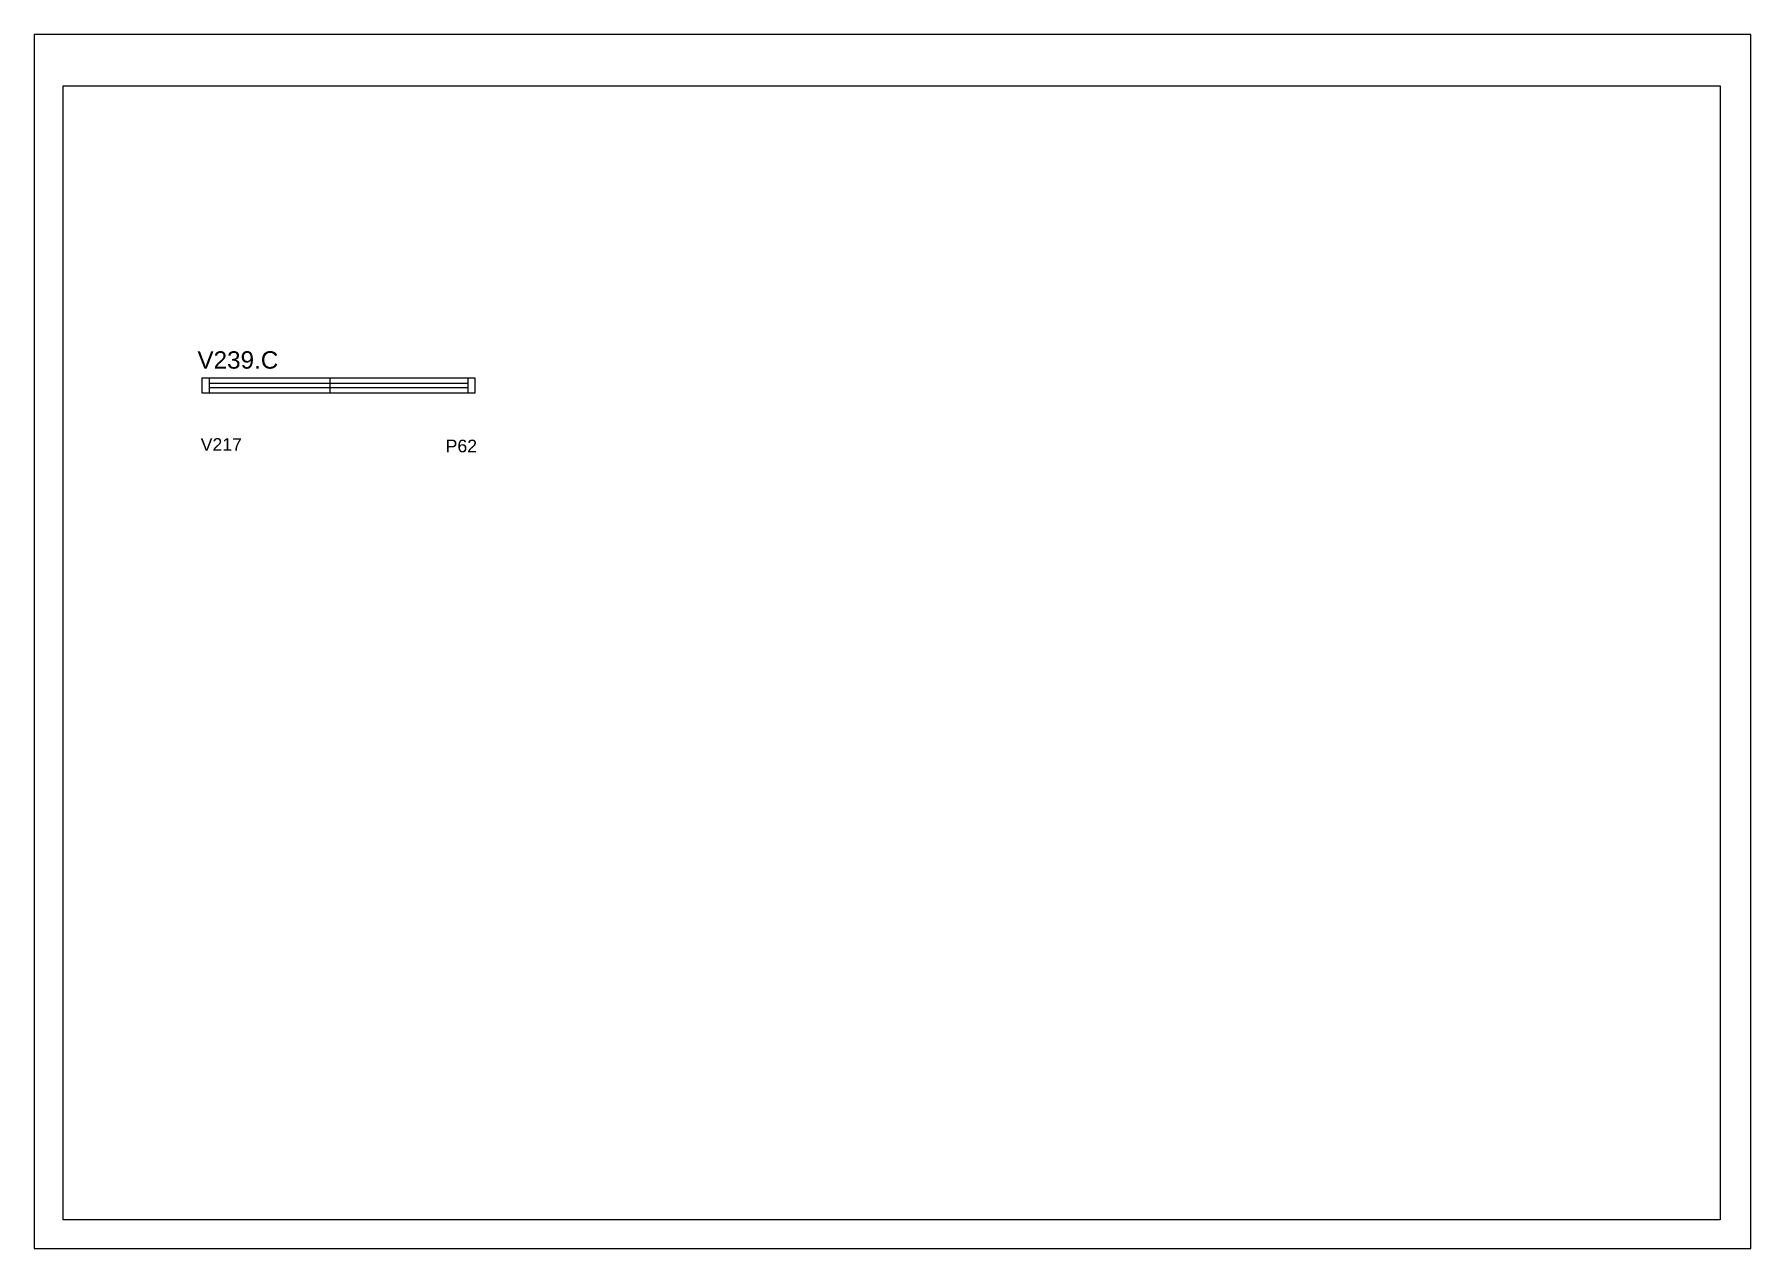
# Paper-space layout '14' of a CAD drawing. Extents: x 0 to 297, y 0 to 210.
# The model-space entities are those that its viewports show. They can reach past a viewport. Long polylines and large blocks are cut down to what shows.
import ezdxf

# ---------------------------------------------------------------- set-up
doc = ezdxf.new("R2010")
doc.units = 0
for name, color, linetype in [('5', 5, 'Continuous'), ('NOMENCLATURA', 7, 'Continuous'), ('Painéis', 200, 'Continuous'), ('SARR_2.2x7', 40, 'Continuous'), ('SARR_EDITAR', 141, 'Continuous')]:
    doc.layers.add(name, color=color, linetype=linetype)
doc.styles.get("Standard").update_dxf_attribs({"font": 'arial.ttf'})

msp = doc.modelspace()

# ---------------------------------------------------------------- linework, layer by layer
at = {"layer": 'Painéis'}
msp.add_line((1793.7, 15227.9), (1793.7, 15241.9), dxfattribs=at)
msp.add_lwpolyline([(1671.7, 15241.9), (1671.7, 15227.9), (1931.7, 15227.9), (1931.7, 15241.9), (1671.7, 15241.9)], dxfattribs=at)
at = {"layer": 'SARR_2.2x7', "linetype": 'Continuous'}
for p, q in [((1678.7, 15241.9), (1678.7, 15227.9)), ((1924.7, 15241.9), (1924.7, 15227.9))]:
    msp.add_line(p, q, dxfattribs=at)
at = {"layer": 'SARR_EDITAR', "linetype": 'Continuous'}
for p, q in [((1924.7, 15236.9), (1678.7, 15236.9)), ((1678.7, 15232.9), (1924.7, 15232.9))]:
    msp.add_line(p, q, dxfattribs=at)

# ---------------------------------------------------------------- texts
at = {"layer": '5', "linetype": 'Continuous'}
for s, p in [('V217', (1670.6, 15172.8)), ('P62', (1903.5, 15171.4))]:
    msp.add_text(s, height=12, rotation=360, dxfattribs=at).set_placement(p)
at = {"layer": 'NOMENCLATURA', "linetype": 'Continuous'}
msp.add_text('V239.C', height=16.5, dxfattribs=at).set_placement((1667.5, 15250.9))

psp = doc.layouts.new('14')

# ---------------------------------------------------------------- linework, layer by layer
for points in [[(0, 0), (297, 0), (297, 210), (0, 210)], [(291.7, 5), (5, 5), (5, 201.11), (291.7, 201.11)]]:
    psp.add_lwpolyline(points, close=True)

# ---------------------------------------------------------------- viewports
at = {"layer": 'Defpoints'}
psp.add_viewport(center=(148.35, 103.06), size=(286.7, 196.1138), view_center_point=(2327.5, 14980.97), view_height=1077.5204, dxfattribs=at)

doc.saveas('drawing.dxf')
